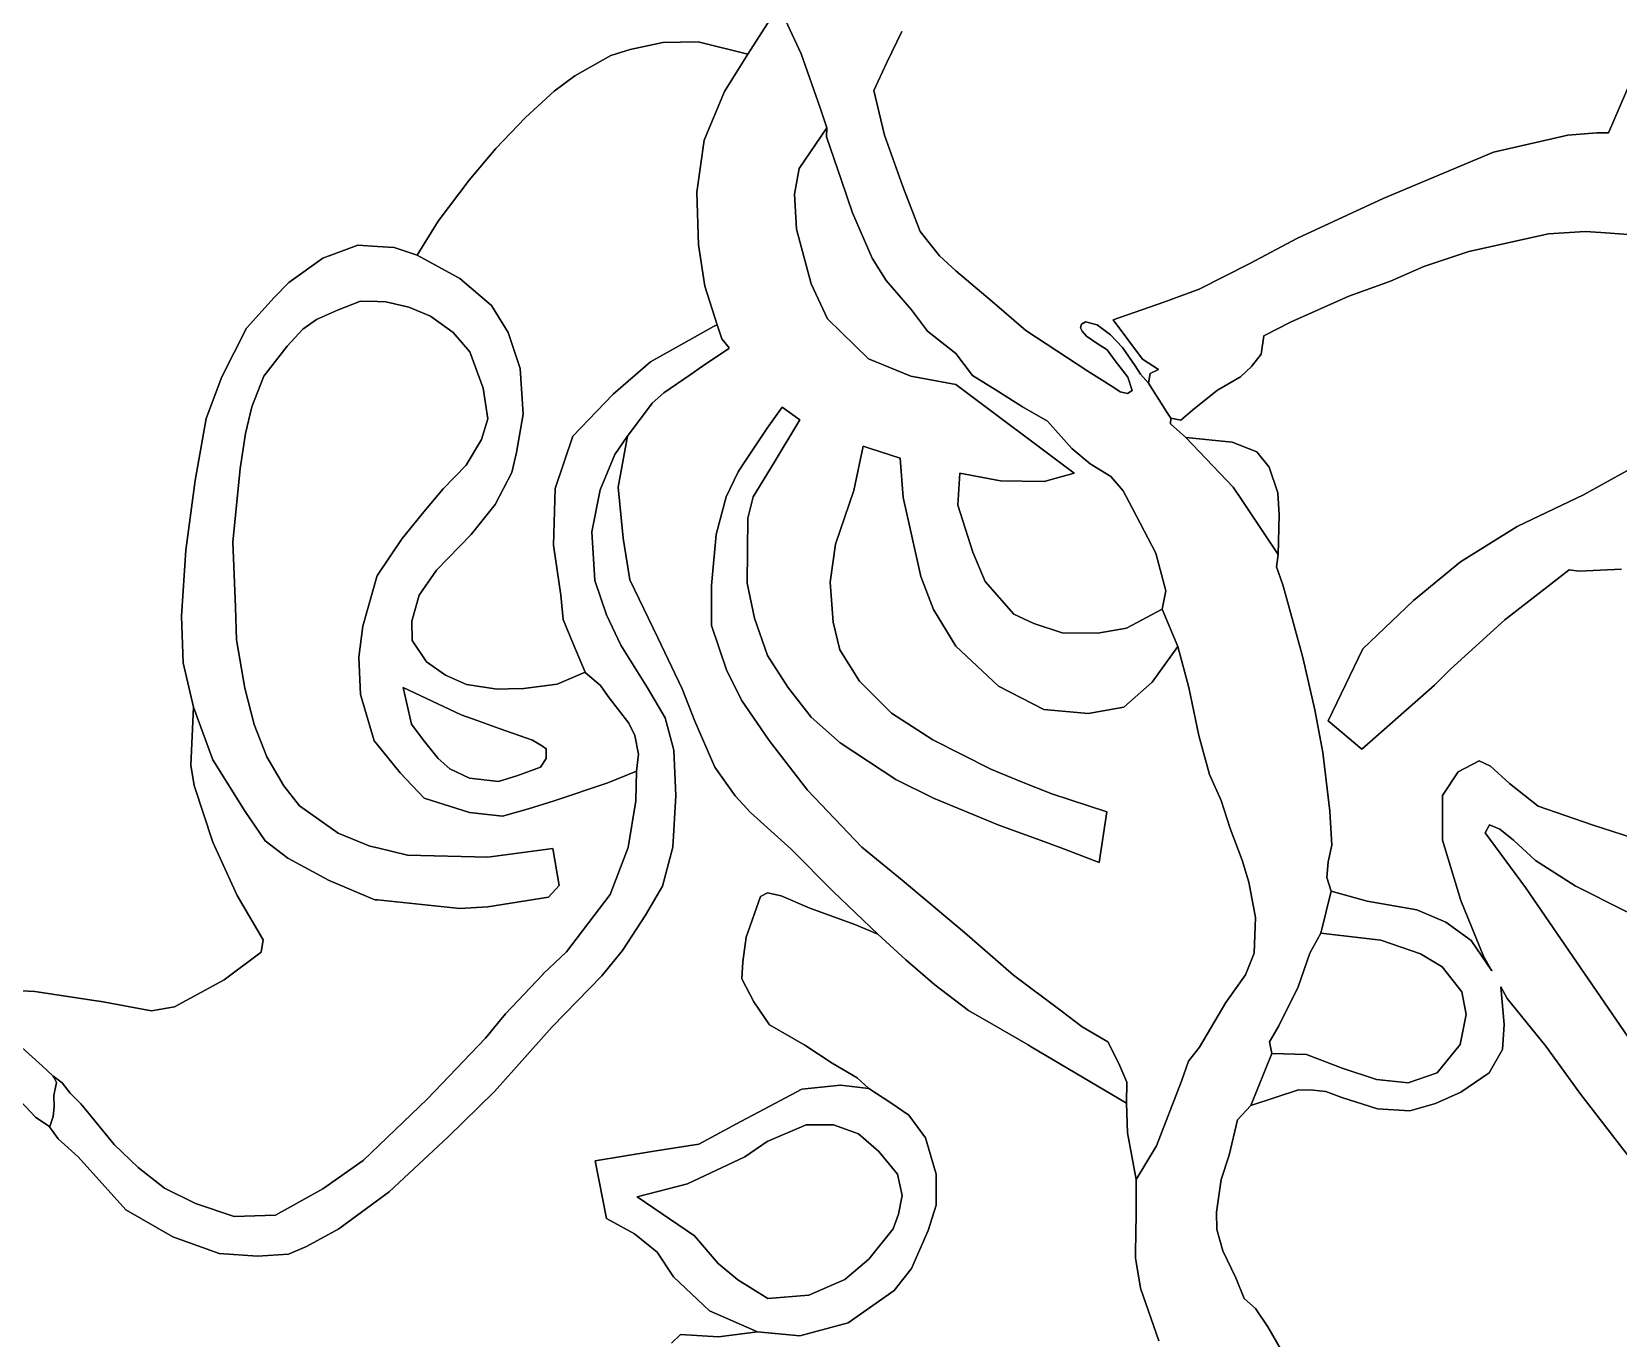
# Model space of a CAD drawing. Header units: inches. Extents: x 288635 to 1232953, y 676945 to 1655780.
# Drawn here: x 442106 to 461510, y 1057402 to 1073372 of the extents above; entities that cross this region are included whole.
import ezdxf

# ---------------------------------------------------------------- set-up
doc = ezdxf.new("R2010")
doc.units = ezdxf.units.IN
doc.header["$MEASUREMENT"] = 0
doc.layers.add('Images', color=7, linetype='Continuous')
picture_1 = doc.add_image_def('image10.jpg', size_in_pixel=(2573, 3746))

msp = doc.modelspace()

# ---------------------------------------------------------------- linework, layer by layer
at = {"color": 1}
for points in [[(451242.6892, 1073687.1085), (450865.8774, 1073097.382), (450256.7422, 1073250.1143), (449822.8247, 1073239.5309), (449425.9489, 1073154.8641), (449187.8234, 1073080.7806), (448748.6142, 1072832.0718), (448494.6137, 1072646.8631), (448145.363, 1072324.0708), (447780.2372, 1071943.07), (447457.4449, 1071556.7776), (447075.9954, 1071055.5922), (446818.9548, 1070641.2749), (446539.5542, 1070732.7151), (446334.9275, 1070746.6669), (446092.5133, 1070763.1952), (445665.7925, 1070605.7149), (445249.2316, 1070305.9943), (445070.6658, 1070122.0173), (444731.0706, 1069747.1932), (444431.35, 1069152.832), (444238.3096, 1068644.8309), (444106.2293, 1067887.9094), (443989.3891, 1067034.4677), (443938.589, 1066226.7461), (443958.9091, 1065657.785), (444085.9093, 1065114.2239), (444053.3894, 1064407.1289), (444091.4895, 1064159.4784), (444320.0899, 1063467.327), (444618.5405, 1062813.2757), (444936.0412, 1062273.5247), (444910.6411, 1062121.1243), (444459.7902, 1061784.5737), (443850.189, 1061454.373), (443570.7884, 1061403.5729), (442954.8372, 1061517.8731), (442869.7701, 1061530.5003), (442142.0356, 1061638.5234), (441456.2342, 1061676.6235)], [(461663.6253, 1072767.2976), (461389.3048, 1072137.3763), (461248.1965, 1072136.2235), (460893.6542, 1072109.7651), (459983.4857, 1071898.098), (458634.108, 1071331.8885), (457586.3559, 1070850.3459), (457004.2714, 1070538.1369), (456385.1452, 1070225.928), (455951.2276, 1070067.1777), (455332.1014, 1069850.2189), (455691.9354, 1069368.6763), (455887.7275, 1069241.676), (455785.1033, 1069193.2577), (455764.7833, 1069076.4175), (455667.621, 1069186.8637), (455601.5809, 1069286.7706), (455447.4872, 1069511.9844), (455298.4736, 1069666.078), (455135.9133, 1069787.9983), (454995.3663, 1069826.945), (454946.2596, 1069798.1583), (454931.0195, 1069754.1315), (454951.3396, 1069711.7981), (455007.2197, 1069649.1447), (455137.6066, 1069562.7845), (455257.8335, 1069483.1977), (455357.7404, 1069351.1174), (455510.1407, 1069151.3037), (455564.3275, 1068987.05), (455508.4473, 1068949.7966), (455417.0072, 1068971.81), (455340.8972, 1069024.7582), (455024.153, 1069222.0287), (454262.1515, 1069721.563), (453851.5174, 1070072.9304), (453407.0165, 1070449.6978), (453208.0494, 1070631.7315), (452970.9823, 1070932.2988), (452759.3152, 1071478.3999), (452534.9481, 1072109.1678), (452406.0428, 1072654.3164), (452563.5231, 1072994.6771), (452746.4035, 1073375.6778)], [(461634.489, 1070892.6793), (461296.9921, 1070916.3041), (461105.3213, 1070929.721), (460655.5287, 1070903.2627), (459681.8601, 1070686.3039), (459131.5256, 1070501.0952), (458724.0665, 1070321.1782), (458216.0655, 1070141.2611), (457501.6891, 1069823.7605), (457173.564, 1069656.715), (457141.466, 1069432.0182), (457024.6258, 1069279.6179), (456887.4655, 1069152.6176), (456608.065, 1068990.0573), (456469.836, 1068879.4741), (456303.2644, 1068746.2168), (456161.0241, 1068624.2966), (456039.1038, 1068649.6966), (455988.3037, 1068720.8167), (455764.7833, 1069076.4175), (455785.1033, 1069193.2577), (455887.7275, 1069241.676), (455691.9354, 1069368.6763), (455332.1014, 1069850.2189), (455951.2276, 1070067.1777), (456385.1452, 1070225.928), (457004.2714, 1070538.1369), (457586.3559, 1070850.3459), (458634.108, 1071331.8885), (459983.4857, 1071898.098), (460893.6542, 1072109.7651), (461248.1965, 1072136.2235), (461389.3048, 1072137.3763), (461663.6253, 1072767.2976)], [(461694.673, 1063516.0492), (461188.3653, 1063678.8212), (460527.964, 1063907.4217), (460177.4433, 1064181.7422), (459948.8429, 1064395.1026), (459806.6026, 1064461.1428), (459552.6021, 1064323.9825), (459359.5617, 1064034.4219), (459359.5617, 1063707.2348), (459359.5617, 1063490.8608), (459583.0821, 1062754.2593), (459862.4827, 1062073.538), (459964.0028, 1061891.8705), (459711.7663, 1062263.0993), (459401.8857, 1062486.6198), (459046.285, 1062639.0201), (458436.6838, 1062745.7003), (457999.8029, 1062867.6205), (457946.2878, 1063033.4898), (457961.5278, 1063226.5302), (458007.2479, 1063429.7306), (457981.8478, 1063846.2914), (457894.3588, 1064561.1194), (457796.9919, 1065081.8204), (457653.0583, 1065721.055), (457475.2579, 1066364.523), (457407.5245, 1066610.0568), (457331.3243, 1066830.1906), (457351.6515, 1066983.4533), (457361.8115, 1067466.0542), (457346.5715, 1067735.2948), (457239.8912, 1068050.2554), (457087.4909, 1068238.2158), (456787.7703, 1068355.056), (456218.8092, 1068410.9361), (456031.6884, 1068578.5608), (456039.1038, 1068649.6966), (456161.0241, 1068624.2966), (456303.2644, 1068746.2168), (456469.836, 1068879.4741), (456608.065, 1068990.0573), (456887.4655, 1069152.6176), (457024.6258, 1069279.6179), (457141.466, 1069432.0182), (457173.564, 1069656.715), (457501.6891, 1069823.7605), (458216.0655, 1070141.2611), (458724.0665, 1070321.1782), (459131.5256, 1070501.0952), (459681.8601, 1070686.3039), (460655.5287, 1070903.2627), (461105.3213, 1070929.721), (461296.9921, 1070916.3041), (461634.489, 1070892.6793)], [(441456.2342, 1061676.6235), (442142.0356, 1061638.5234), (442869.7701, 1061530.5003), (442954.8372, 1061517.8731), (443570.7884, 1061403.5729), (443850.189, 1061454.373), (444459.7902, 1061784.5737), (444910.6411, 1062121.1243), (444936.0412, 1062273.5247), (444618.5405, 1062813.2757), (444320.0899, 1063467.327), (444091.4895, 1064159.4784), (444053.3894, 1064407.1289), (444085.9093, 1065114.2239), (444319.5898, 1064474.1426), (444715.8306, 1063839.1413), (444959.6711, 1063483.5406), (445239.0716, 1063270.1802), (445741.9926, 1062995.8596), (446300.7937, 1062762.1792), (446333.4642, 1062758.8325), (447342.1958, 1062655.499), (447682.5565, 1062675.819), (448424.238, 1062792.6592), (448556.3182, 1062934.8995), (448480.1181, 1063387.0204), (447682.5565, 1063280.3402), (446702.1145, 1063305.7403), (446333.4642, 1063394.8645), (446239.8336, 1063417.5005), (445853.7528, 1063574.9808), (445381.3119, 1063910.2615), (445188.2715, 1064154.102), (444979.9911, 1064509.7027), (444827.5908, 1064905.9435), (444710.7506, 1065347.9044), (444609.1504, 1065937.1855), (444598.9903, 1066338.5063), (444563.4303, 1067130.9879), (444654.8704, 1068035.2297), (444720.9106, 1068461.9506), (444797.1107, 1068787.0712), (444944.431, 1069162.992), (445228.9116, 1069528.7527), (445421.952, 1069737.0331), (445589.5923, 1069853.8734), (445843.5928, 1069970.7136), (446128.0734, 1070077.3938), (446333.4642, 1070074.0267), (446437.954, 1070072.3138), (446717.3546, 1070006.2737), (446981.5151, 1069894.5134), (447260.9157, 1069696.393), (447464.1161, 1069457.6326), (447626.6764, 1069015.6717), (447682.5565, 1068639.7509), (447606.3563, 1068385.7504), (447418.396, 1068075.8698), (447138.9954, 1067786.3092), (446920.555, 1067527.2287), (446636.0744, 1067176.708), (446333.4642, 1066727.8362), (446331.2738, 1066724.5871), (446153.4734, 1066104.8259), (446107.7533, 1065728.9051), (446128.0734, 1065271.7042), (446295.7137, 1064702.7431), (446333.4642, 1064655.8594), (446610.6744, 1064311.5823), (446905.3149, 1064001.7017), (447459.0361, 1063828.9813), (447459.0361, 1063828.9813), (447865.4369, 1063783.2612), (448180.3975, 1063874.7014), (448495.3581, 1063971.2216), (449150.6794, 1064189.662), (449501.3865, 1064334.9549), (449500.9884, 1064331.6906), (449494.6927, 1063969.5154), (449401.9591, 1063399.4592), (449179.7086, 1062827.9581), (448647.1604, 1062124.2338), (448360.2924, 1061855.0833), (448357.5628, 1061852.1954), (448355.0007, 1061849.7916), (447898.5936, 1061366.926), (447653.8535, 1061069.2692), (446941.9947, 1060324.454), (446157.6318, 1059573.0474), (445668.1516, 1059229.0884), (445086.0671, 1058904.9732), (444583.3578, 1058891.744), (444107.1068, 1059050.4943), (443730.0748, 1059235.703), (443405.9596, 1059487.0577), (443114.9173, 1059771.4853), (442766.0917, 1060193.4519), (442704.8124, 1060267.5801), (442574.4422, 1060397.9502), (442476.6041, 1060522.3625), (442365.4789, 1060609.6752), (442233.187, 1060731.3838), (441902.4571, 1061030.3635)], [(441838.0099, 1060436.4844), (442156.4576, 1060101.6742), (442324.8599, 1059991.6746), (442322.4887, 1059984.4753), (442428.3222, 1059838.9542), (442673.0623, 1059620.6725), (443255.1468, 1058972.4421), (443830.6167, 1058641.7122), (444399.472, 1058436.6597), (444869.1083, 1058403.5868), (445246.1403, 1058430.0451), (445464.422, 1058522.6495), (445861.2978, 1058740.9312), (446476.4553, 1059190.7237), (447197.4463, 1059865.4126), (447759.687, 1060414.4241), (447760.6047, 1060415.4447), (447764.9787, 1060419.7158), (448472.7406, 1061206.8528), (449077.0501, 1061829.9478), (449331.0506, 1062141.0984), (449610.4512, 1062572.8993), (449820.0016, 1062928.5), (449947.0018, 1063404.7509), (449985.1019, 1064033.4022), (449959.7019, 1064592.2033), (449851.7516, 1064985.9041), (449635.8512, 1065354.2048), (449312.0006, 1065874.9059), (449134.2002, 1066243.2066), (448994.4999, 1066662.3075), (448956.3999, 1067259.2087), (449058.0001, 1067773.5597), (449235.8004, 1068205.3605), (449387.4143, 1068425.4452), (449388.1192, 1068425.1327), (449392.4063, 1068430.8698), (449393.4109, 1068430.4244), (449393.4109, 1068430.4244), (449276.5707, 1067805.5831), (449337.5308, 1067180.7419), (449418.8109, 1066672.7409), (449591.5313, 1066317.1401), (449764.2516, 1065961.5394), (450058.8922, 1065341.7782), (450216.3725, 1064945.5374), (450460.213, 1064381.6563), (450709.1335, 1064031.1356), (450897.0939, 1063827.9352), (451394.9349, 1063380.8943), (451908.0159, 1062862.7332), (452453.4245, 1062341.2461), (452171.9267, 1062457.7804), (451621.5922, 1062660.9808), (451270.2249, 1062809.1478), (451105.1245, 1062847.2479), (451020.4577, 1062800.6811), (450842.6574, 1062305.3801), (450804.5573, 1062004.8129), (450791.8573, 1061793.1458), (450935.7909, 1061513.7452), (451130.5246, 1061234.3447), (451562.3255, 1060984.5775), (451896.7595, 1060764.4437), (452201.5601, 1060586.6434), (452344.0066, 1060455.732), (451998.5659, 1060496.372), (451526.125, 1060445.5719), (450995.787, 1060164.168), (450779.3635, 1060049.3311), (450266.2825, 1059775.0106), (449689.1347, 1059682.6669), (448996.2799, 1059571.8102), (449133.4402, 1058865.6888), (449478.8809, 1058677.7284), (449753.2014, 1058454.2079), (449956.4018, 1058154.4873), (450393.2827, 1057737.9265), (450982.5639, 1057478.846), (450506.4418, 1057421.0562), (450039.0809, 1057446.4562), (449932.4007, 1057339.776)], [(461547.6317, 1066804.6357), (461029.0474, 1066778.1773), (460907.3388, 1066794.0523), (460121.0693, 1066183.0866), (459459.6096, 1065579.8353), (459263.8176, 1065384.0433), (458374.8158, 1064600.8751), (457962.065, 1064950.1258), (458385.3992, 1065828.5442), (459004.5254, 1066421.212), (459581.3182, 1066892.1713), (460274.5279, 1067326.0888), (461084.1545, 1067712.3813), (461613.3223, 1068003.4235)], [(461613.3223, 1068003.4235), (461084.1545, 1067712.3813), (460274.5279, 1067326.0888), (459581.3182, 1066892.1713), (459004.5254, 1066421.212), (458385.3992, 1065828.5442), (457962.065, 1064950.1258), (458374.8158, 1064600.8751), (459263.8176, 1065384.0433), (459459.6096, 1065579.8353), (460121.0693, 1066183.0866), (460907.3388, 1066794.0523), (461029.0474, 1066778.1773), (461547.6317, 1066804.6357)], [(461813.2066, 1059396.3726), (461041.045, 1060397.1346), (460624.4842, 1060971.1758), (460152.0433, 1061555.3769), (460072.0392, 1061698.5421), (460113.0871, 1061236.9373), (460092.7671, 1060932.1367), (459930.2067, 1060647.6561), (459584.7661, 1060408.8956), (459274.8854, 1060271.7354), (458959.9248, 1060180.2952), (458563.684, 1060205.6952), (458126.8031, 1060342.8555), (457933.7628, 1060419.0556), (457776.2824, 1060434.2957), (457598.4821, 1060439.3757), (457014.2809, 1060246.3353), (457273.2065, 1060882.1586), (457695.0023, 1060871.1765), (458131.8831, 1060703.5362), (458553.524, 1060566.3759), (458939.6048, 1060525.7359), (459295.2055, 1060647.6561), (459574.606, 1060993.0968), (459650.8062, 1061358.8575), (459594.9261, 1061638.2581), (459356.1656, 1061943.0587), (459092.0051, 1062100.539), (458604.3241, 1062268.1793), (457872.8026, 1062354.5395), (457999.8029, 1062867.6205), (458436.6838, 1062745.7003), (459046.285, 1062639.0201), (459401.8857, 1062486.6198), (459711.7663, 1062263.0993), (459964.0028, 1061891.8705), (459862.4827, 1062073.538), (459583.0821, 1062754.2593), (459359.5617, 1063490.8608), (459359.5617, 1063707.2348), (459359.5617, 1064034.4219), (459552.6021, 1064323.9825), (459806.6026, 1064461.1428), (459948.8429, 1064395.1026), (460177.4433, 1064181.7422), (460527.964, 1063907.4217), (461188.3653, 1063678.8212), (461188.3653, 1063678.8212), (461694.673, 1063516.0492)], [(449932.4007, 1057339.776), (450039.0809, 1057446.4562), (450506.4418, 1057421.0562), (450982.5639, 1057478.846), (451500.7249, 1057433.1259), (452090.0061, 1057590.6062), (452653.8872, 1057986.847), (452867.2477, 1058256.0876), (453070.4481, 1058718.3685), (453166.9683, 1059028.2491), (453166.9683, 1059409.2499), (453034.888, 1059851.2107), (452831.6876, 1060130.6113), (452613.2472, 1060277.9316), (452344.0066, 1060455.732), (452201.5601, 1060586.6434), (451896.7595, 1060764.4437), (451562.3255, 1060984.5775), (451130.5246, 1061234.3447), (450935.7909, 1061513.7452), (450791.8573, 1061793.1458), (450804.5573, 1062004.8129), (450842.6574, 1062305.3801), (451020.4577, 1062800.6811), (451105.1245, 1062847.2479), (451270.2249, 1062809.1478), (451621.5922, 1062660.9808), (452171.9267, 1062457.7804), (452453.4245, 1062341.2461), (452795.0864, 1062025.4549), (453152.766, 1061721.1295), (453564.0992, 1061409.8503), (453869.0244, 1061232.8658), (453869.0376, 1061232.8581), (454290.5407, 1060988.2095), (454329.5313, 1060964.6338), (455494.5031, 1060277.0081), (455508.9465, 1059913.8066), (455614.7801, 1059342.3055), (455614.7801, 1058987.7631), (455608.304, 1058618.6251), (455606.5309, 1058517.5618), (455604.1967, 1058384.5119), (455667.6969, 1058014.0945), (455667.6969, 1058014.0945), (455891.0517, 1057370.3071)], [(457392.228, 1057253.9622), (457222.8943, 1057541.8295), (457074.7274, 1057766.1966), (456935.0271, 1057888.9635), (456833.4269, 1058138.7307), (456673.1876, 1058468.4123), (456600.0851, 1058730.7212), (456595.0051, 1058944.0816), (456650.8852, 1059340.3224), (456752.4854, 1059640.043), (456854.0856, 1060071.8439), (457014.2809, 1060246.3353), (457598.4821, 1060439.3757), (457776.2824, 1060434.2957), (457933.7628, 1060419.0556), (458126.8031, 1060342.8555), (458563.684, 1060205.6952), (458959.9248, 1060180.2952), (459274.8854, 1060271.7354), (459584.7661, 1060408.8956), (459930.2067, 1060647.6561), (460092.7671, 1060932.1367), (460113.0871, 1061236.9373), (460072.0392, 1061698.5421), (460152.0433, 1061555.3769), (460624.4842, 1060971.1758), (461041.045, 1060397.1346), (461041.045, 1060397.1346), (461813.2066, 1059396.3726)], [(441902.4571, 1061030.3635), (442233.187, 1060731.3838), (442365.4789, 1060609.6752), (442374.4619, 1060593.1676), (442410.0951, 1060527.6867), (442376.0622, 1060368.9039), (442381.3539, 1060228.6744), (442368.1247, 1060112.2575), (442327.7804, 1059989.767), (442324.8599, 1059991.6746), (442156.4576, 1060101.6742), (441838.0099, 1060436.4844)]]:
    msp.add_lwpolyline(points, dxfattribs=at)
for points in [[(453406.7735, 1069059.2193), (454854.5764, 1067977.1771), (454488.8157, 1067875.5769), (453955.4146, 1067880.6569), (453454.9764, 1067977.9644), (453432.4423, 1067585.5772), (453615.3227, 1067011.5361), (453767.723, 1066650.8554), (454118.2437, 1066254.6146), (454362.0842, 1066137.7743), (454707.5249, 1066026.0141), (455144.4057, 1066020.9341), (455494.9264, 1066081.8942), (455931.8073, 1066315.5747), (456124.8477, 1065858.3738), (455809.8871, 1065421.4929), (455464.4464, 1065116.6923), (455027.5655, 1065040.4921), (454484.0044, 1065086.2122), (453930.2833, 1065370.6928), (453407.0423, 1065863.4538), (453132.7217, 1066310.4947), (452980.3214, 1066711.8155), (452844.0335, 1067317.9806), (452844.0316, 1067317.9888), (452761.881, 1067677.0174), (452728.8814, 1068158.6189), (452360.2914, 1068276.8977), (452275.945, 1068307.1461), (452160.1114, 1067763.4614), (451936.591, 1067108.1401), (451870.5508, 1066645.8591), (451906.1109, 1066153.0981), (451987.3911, 1065817.8175), (452231.2316, 1065431.7367), (452622.3924, 1065040.5759), (453125.3134, 1064715.4553), (453836.5148, 1064359.8546), (454210.1279, 1064203.4584), (454581.9134, 1064056.1087), (455253.8376, 1063836.6135), (455162.3974, 1063216.8523), (454735.6766, 1063379.4126), (454449.8517, 1063484.3357), (453933.035, 1063674.0532), (453135.4734, 1064004.2538), (452673.1925, 1064232.8543), (451992.4711, 1064679.8952), (451636.8704, 1064994.8558), (451352.3898, 1065360.6166), (451103.4693, 1065746.6973), (450945.989, 1066203.8982), (450854.5488, 1066630.6191), (450864.7088, 1067428.1807), (450930.749, 1067687.2612), (451185.4179, 1068107.2544), (451501.4825, 1068628.4998), (451284.953, 1068783.4304), (451100.2943, 1068526.9446), (450846.5944, 1068146.3948), (450744.6936, 1067993.5435), (450597.3733, 1067688.7429), (450475.4531, 1067226.462), (450419.5729, 1066601.6207), (450419.5729, 1066113.9397), (450602.4533, 1065570.3786), (450785.3337, 1065199.5379), (451125.6944, 1064706.7769), (451593.0553, 1064102.2557), (452258.5366, 1063406.2943), (452751.2976, 1062999.8935), (453513.2991, 1062359.8122), (454112.7403, 1061841.6512), (454696.9415, 1061404.7703), (454950.942, 1061206.6499), (455265.9026, 1061023.7696), (455403.0629, 1060759.609), (455499.5831, 1060531.0086), (455494.5031, 1060277.0081), (454329.5313, 1060964.6338), (454290.5407, 1060988.2095), (453869.0376, 1061232.8581), (453869.0244, 1061232.8658), (453564.0992, 1061409.8503), (453152.766, 1061721.1295), (452795.0864, 1062025.4549), (452453.4245, 1062341.2461), (451908.0159, 1062862.7332), (451394.9349, 1063380.8943), (450897.0939, 1063827.9352), (450709.1335, 1064031.1356), (450460.213, 1064381.6563), (450216.3725, 1064945.5374), (450058.8922, 1065341.7782), (449764.2516, 1065961.5394), (449591.5313, 1066317.1401), (449418.8109, 1066672.7409), (449337.5308, 1067180.7419), (449276.5707, 1067805.5831), (449393.4109, 1068430.4244), (449694.4739, 1068833.3175), (449835.7456, 1068957.4654), (450156.7216, 1069177.5053), (450310.0069, 1069282.5876), (450630.0363, 1069501.9785), (450629.1766, 1069503.0532), (450635.328, 1069507.2702), (450546.7278, 1069618.0204), (450490.7962, 1069791.2721), (450338.4474, 1070263.1817), (450262.2472, 1070766.1027), (450241.9272, 1071411.264), (450328.2874, 1072046.2652), (450577.2079, 1072640.6264), (450865.8774, 1073097.382), (451242.6892, 1073687.1085), (451517.0097, 1073102.9073), (451747.2258, 1072441.9645), (451831.9704, 1072198.6655), (451491.6097, 1071700.8245), (451435.7296, 1071385.8639), (451461.1296, 1070959.1431), (451638.93, 1070288.5817), (451837.0504, 1069861.8609), (452339.9714, 1069374.1799), (452858.1324, 1069160.8195), (453406.7735, 1069059.2193)], [(447935.6131, 1065339.8727), (447799.3967, 1065337.7443), (447423.476, 1065393.6244), (447164.3955, 1065505.3847), (446935.6088, 1065669.6138), (446757.9946, 1065932.1055), (446752.9146, 1066165.786), (446844.3548, 1066485.8266), (447057.7152, 1066790.6272), (447479.3561, 1067227.5081), (447773.9967, 1067593.2688), (447977.1971, 1067984.4296), (448033.0772, 1068228.2701), (448116.9113, 1068697.1956), (448078.7973, 1069254.4322), (447931.477, 1069696.393), (447728.2766, 1070026.5937), (447342.1958, 1070356.7944), (446818.9548, 1070641.2749), (447075.9954, 1071055.5922), (447457.4449, 1071556.7776), (447780.2372, 1071943.07), (448145.363, 1072324.0708), (448494.6137, 1072646.8631), (448748.6142, 1072832.0718), (449187.8234, 1073080.7806), (449425.9489, 1073154.8641), (449822.8247, 1073239.5309), (450256.7422, 1073250.1143), (450865.8774, 1073097.382), (450577.2079, 1072640.6264), (450328.2874, 1072046.2652), (450241.9272, 1071411.264), (450262.2472, 1070766.1027), (450338.4474, 1070263.1817), (450490.7962, 1069791.2721), (450442.3028, 1069767.4637), (450246.9146, 1069657.6587), (449673.9513, 1069335.6628), (449216.7504, 1068941.962), (449212.6179, 1068937.6685), (449211.4587, 1068936.6703), (448919.2202, 1068633.0459), (448722.5077, 1068428.6693), (448506.6073, 1067787.318), (448487.5572, 1067095.1666), (448576.4574, 1066485.5654), (448607.4532, 1066186.4415), (448721.2242, 1065908.6285), (448875.0496, 1065543.3394), (448530.9182, 1065398.7045), (448124.5174, 1065342.8243), (447935.6131, 1065339.8727)], [(455303.5536, 1067935.0928), (455455.9539, 1067761.5258), (455570.2541, 1067545.6254), (455853.888, 1066999.5243), (455976.6549, 1066538.09), (455931.8073, 1066315.5747), (455494.9264, 1066081.8942), (455144.4057, 1066020.9341), (454707.5249, 1066026.0141), (454362.0842, 1066137.7743), (454118.2437, 1066254.6146), (453767.723, 1066650.8554), (453615.3227, 1067011.5361), (453432.4423, 1067585.5772), (453454.9764, 1067977.9644), (453955.4146, 1067880.6569), (454488.8157, 1067875.5769), (454854.5764, 1067977.1771), (453406.7735, 1069059.2193), (452858.1324, 1069160.8195), (452339.9714, 1069374.1799), (451837.0504, 1069861.8609), (451638.93, 1070288.5817), (451461.1296, 1070959.1431), (451435.7296, 1071385.8639), (451491.6097, 1071700.8245), (451831.9704, 1072198.6655), (451825.8633, 1072086.4136), (452011.072, 1071554.6), (452146.0098, 1071157.7242), (452382.5478, 1070606.3315), (452556.1148, 1070331.1643), (452865.1487, 1069971.3302), (453059.8824, 1069713.0964), (453407.0165, 1069437.9291), (453610.2169, 1069171.2286), (453889.6174, 1068997.6616), (454224.0514, 1068785.9945), (454528.8521, 1068612.4275), (454825.186, 1068277.9935), (455049.5531, 1068091.7264), (455303.5536, 1067935.0928)], [(447342.1958, 1070356.7944), (447728.2766, 1070026.5937), (447931.477, 1069696.393), (448078.7973, 1069254.4322), (448116.9113, 1068697.1956), (448033.0772, 1068228.2701), (447977.1971, 1067984.4296), (447773.9967, 1067593.2688), (447479.3561, 1067227.5081), (447057.7152, 1066790.6272), (446844.3548, 1066485.8266), (446752.9146, 1066165.786), (446757.9946, 1065932.1055), (446935.6088, 1065669.6138), (447164.3955, 1065505.3847), (447423.476, 1065393.6244), (447799.3967, 1065337.7443), (447935.6131, 1065339.8727), (448124.5174, 1065342.8243), (448530.9182, 1065398.7045), (448875.0496, 1065543.3394), (448876.1472, 1065540.733), (449061.7282, 1065379.5706), (449154.3086, 1065247.3129), (449409.5858, 1064919.0994), (449480.6684, 1064768.5715), (449526.3885, 1064539.971), (449501.3865, 1064334.9549), (449150.6794, 1064189.662), (448495.3581, 1063971.2216), (448180.3975, 1063874.7014), (447865.4369, 1063783.2612), (447459.0361, 1063828.9813), (446905.3149, 1064001.7017), (446610.6744, 1064311.5823), (446333.4642, 1064655.8594), (446295.7137, 1064702.7431), (446128.0734, 1065271.7042), (446107.7533, 1065728.9051), (446153.4734, 1066104.8259), (446331.2738, 1066724.5871), (446333.4642, 1066727.8362), (446636.0744, 1067176.708), (446920.555, 1067527.2287), (447138.9954, 1067786.3092), (447418.396, 1068075.8698), (447606.3563, 1068385.7504), (447682.5565, 1068639.7509), (447626.6764, 1069015.6717), (447464.1161, 1069457.6326), (447260.9157, 1069696.393), (446981.5151, 1069894.5134), (446717.3546, 1070006.2737), (446437.954, 1070072.3138), (446333.4642, 1070074.0267), (446128.0734, 1070077.3938), (445843.5928, 1069970.7136), (445589.5923, 1069853.8734), (445421.952, 1069737.0331), (445228.9116, 1069528.7527), (444944.431, 1069162.992), (444797.1107, 1068787.0712), (444720.9106, 1068461.9506), (444654.8704, 1068035.2297), (444563.4303, 1067130.9879), (444598.9903, 1066338.5063), (444609.1504, 1065937.1855), (444710.7506, 1065347.9044), (444827.5908, 1064905.9435), (444979.9911, 1064509.7027), (445188.2715, 1064154.102), (445381.3119, 1063910.2615), (445853.7528, 1063574.9808), (446239.8336, 1063417.5005), (446333.4642, 1063394.8645), (446702.1145, 1063305.7403), (447682.5565, 1063280.3402), (448480.1181, 1063387.0204), (448556.3182, 1062934.8995), (448424.238, 1062792.6592), (447682.5565, 1062675.819), (447342.1958, 1062655.499), (446333.4642, 1062758.8325), (446300.7937, 1062762.1792), (445741.9926, 1062995.8596), (445239.0716, 1063270.1802), (444959.6711, 1063483.5406), (444715.8306, 1063839.1413), (444319.5898, 1064474.1426), (444085.9093, 1065114.2239), (443958.9091, 1065657.785), (443938.589, 1066226.7461), (443989.3891, 1067034.4677), (444106.2293, 1067887.9094), (444238.3096, 1068644.8309), (444431.35, 1069152.832), (444731.0706, 1069747.1932), (445070.6658, 1070122.0173), (445249.2316, 1070305.9943), (445665.7925, 1070605.7149), (446092.5133, 1070763.1952), (446334.9275, 1070746.6669), (446539.5542, 1070732.7151), (446818.9548, 1070641.2749), (447342.1958, 1070356.7944)], [(449694.4739, 1068833.3175), (449393.4109, 1068430.4244), (449392.4063, 1068430.8698), (449388.1192, 1068425.1327), (449387.4143, 1068425.4452), (449235.8004, 1068205.3605), (449058.0001, 1067773.5597), (448956.3999, 1067259.2087), (448994.4999, 1066662.3075), (449134.2002, 1066243.2066), (449312.0006, 1065874.9059), (449635.8512, 1065354.2048), (449851.7516, 1064985.9041), (449959.7019, 1064592.2033), (449985.1019, 1064033.4022), (449947.0018, 1063404.7509), (449820.0016, 1062928.5), (449610.4512, 1062572.8993), (449331.0506, 1062141.0984), (449077.0501, 1061829.9478), (448472.7406, 1061206.8528), (447764.9787, 1060419.7158), (447760.6047, 1060415.4447), (447759.687, 1060414.4241), (447197.4463, 1059865.4126), (446476.4553, 1059190.7237), (445861.2978, 1058740.9312), (445464.422, 1058522.6495), (445246.1403, 1058430.0451), (444869.1083, 1058403.5868), (444399.472, 1058436.6597), (443830.6167, 1058641.7122), (443255.1468, 1058972.4421), (442673.0623, 1059620.6725), (442428.3222, 1059838.9542), (442322.4887, 1059984.4753), (442324.8599, 1059991.6746), (442327.7804, 1059989.767), (442368.1247, 1060112.2575), (442381.3539, 1060228.6744), (442376.0622, 1060368.9039), (442410.0951, 1060527.6867), (442374.4619, 1060593.1676), (442365.4789, 1060609.6752), (442476.6041, 1060522.3625), (442574.4422, 1060397.9502), (442704.8124, 1060267.5801), (442766.0917, 1060193.4519), (443114.9173, 1059771.4853), (443405.9596, 1059487.0577), (443730.0748, 1059235.703), (444107.1068, 1059050.4943), (444583.3578, 1058891.744), (445086.0671, 1058904.9732), (445668.1516, 1059229.0884), (446157.6318, 1059573.0474), (446941.9947, 1060324.454), (447653.8535, 1061069.2692), (447898.5936, 1061366.926), (448355.0007, 1061849.7916), (448357.5628, 1061852.1954), (448360.2924, 1061855.0833), (448647.1604, 1062124.2338), (449179.7086, 1062827.9581), (449401.9591, 1063399.4592), (449494.6927, 1063969.5154), (449500.9884, 1064331.6906), (449501.3865, 1064334.9549), (449526.3885, 1064539.971), (449480.6684, 1064768.5715), (449409.5858, 1064919.0994), (449154.3086, 1065247.3129), (449061.7282, 1065379.5706), (448876.1472, 1065540.733), (448875.0496, 1065543.3394), (448721.2242, 1065908.6285), (448607.4532, 1066186.4415), (448576.4574, 1066485.5654), (448487.5572, 1067095.1666), (448506.6073, 1067787.318), (448722.5077, 1068428.6693), (448919.2202, 1068633.0459), (449211.4587, 1068936.6703), (449212.6179, 1068937.6685), (449216.7504, 1068941.962), (449673.9513, 1069335.6628), (450246.9146, 1069657.6587), (450442.3028, 1069767.4637), (450490.7962, 1069791.2721), (450546.7278, 1069618.0204), (450635.328, 1069507.2702), (450629.1766, 1069503.0532), (450630.0363, 1069501.9785), (450310.0069, 1069282.5876), (450156.7216, 1069177.5053), (449835.7456, 1068957.4654), (449694.4739, 1068833.3175)], [(454735.6766, 1063379.4126), (455162.3974, 1063216.8523), (455253.8376, 1063836.6135), (454581.9134, 1064056.1087), (454210.1279, 1064203.4584), (453836.5148, 1064359.8546), (453125.3134, 1064715.4553), (452622.3924, 1065040.5759), (452231.2316, 1065431.7367), (451987.3911, 1065817.8175), (451906.1109, 1066153.0981), (451870.5508, 1066645.8591), (451936.591, 1067108.1401), (452160.1114, 1067763.4614), (452275.945, 1068307.1461), (452360.2914, 1068276.8977), (452728.8814, 1068158.6189), (452761.881, 1067677.0174), (452844.0316, 1067317.9888), (452844.0335, 1067317.9806), (452980.3214, 1066711.8155), (453132.7217, 1066310.4947), (453407.0423, 1065863.4538), (453930.2833, 1065370.6928), (454484.0044, 1065086.2122), (455027.5655, 1065040.4921), (455464.4464, 1065116.6923), (455809.8871, 1065421.4929), (456124.8477, 1065858.3738), (456256.0555, 1065356.9876), (456378.8224, 1064768.5531), (456510.056, 1064294.4189), (456650.8852, 1063973.2917), (456762.6454, 1063632.931), (456909.9657, 1063246.8502), (456991.2459, 1062977.6097), (457072.526, 1062545.8088), (457057.286, 1062108.9279), (456950.6058, 1061844.7674), (456711.8453, 1061504.4067), (456386.7247, 1060960.8456), (456254.6444, 1060788.1253), (456168.2842, 1060544.2848), (455863.4836, 1059751.8032), (455614.7801, 1059342.3055), (455508.9465, 1059913.8066), (455494.5031, 1060277.0081), (455499.5831, 1060531.0086), (455403.0629, 1060759.609), (455265.9026, 1061023.7696), (454950.942, 1061206.6499), (454696.9415, 1061404.7703), (454112.7403, 1061841.6512), (453513.2991, 1062359.8122), (452751.2976, 1062999.8935), (452258.5366, 1063406.2943), (451593.0553, 1064102.2557), (451125.6944, 1064706.7769), (450785.3337, 1065199.5379), (450602.4533, 1065570.3786), (450419.5729, 1066113.9397), (450419.5729, 1066601.6207), (450475.4531, 1067226.462), (450597.3733, 1067688.7429), (450744.6936, 1067993.5435), (450846.5944, 1068146.3948), (451100.2943, 1068526.9446), (451284.953, 1068783.4304), (451501.4825, 1068628.4998), (451185.4179, 1068107.2544), (450930.749, 1067687.2612), (450864.7088, 1067428.1807), (450854.5488, 1066630.6191), (450945.989, 1066203.8982), (451103.4693, 1065746.6973), (451352.3898, 1065360.6166), (451636.8704, 1064994.8558), (451992.4711, 1064679.8952), (452673.1925, 1064232.8543), (453135.4734, 1064004.2538), (453933.035, 1063674.0532), (454449.8517, 1063484.3357), (454735.6766, 1063379.4126)], [(457361.8115, 1067466.0542), (457351.6515, 1066983.4533), (456900.9479, 1067653.3063), (456797.9304, 1067806.4149), (456218.8092, 1068410.9361), (456787.7703, 1068355.056), (457087.4909, 1068238.2158), (457239.8912, 1068050.2554), (457346.5715, 1067735.2948), (457361.8115, 1067466.0542)], [(447458.1036, 1064249.3446), (447813.7043, 1064208.7045), (448052.4648, 1064279.8246), (448326.7854, 1064381.4248), (448397.9055, 1064488.105), (448397.9055, 1064604.9453), (448352.1854, 1064640.5053), (448230.2652, 1064711.6255), (447823.9089, 1064855.7402), (447553.1949, 1064951.7492), (447356.5034, 1065021.5061), (446650.382, 1065356.7868), (446751.9822, 1064909.7459), (446894.2225, 1064716.7055), (447077.1029, 1064488.105), (447219.3432, 1064361.1048), (447458.1036, 1064249.3446)], [(448052.4648, 1064279.8246), (447813.7043, 1064208.7045), (447458.1036, 1064249.3446), (447219.3432, 1064361.1048), (447077.1029, 1064488.105), (446894.2225, 1064716.7055), (446751.9822, 1064909.7459), (446650.382, 1065356.7868), (447356.5034, 1065021.5061), (447553.1949, 1064951.7492), (447823.9089, 1064855.7402), (448230.2652, 1064711.6255), (448352.1854, 1064640.5053), (448397.9055, 1064604.9453), (448397.9055, 1064488.105), (448326.7854, 1064381.4248), (448052.4648, 1064279.8246)], [(460376.0495, 1062911.4652), (461771.8045, 1060873.2162), (462157.8853, 1060334.7352), (462457.6059, 1060090.8947), (463087.5271, 1059902.9343), (464022.249, 1059857.2142), (464479.4499, 1059928.3344), (464901.0908, 1060085.8147), (465150.0113, 1060385.5353), (465190.6513, 1060802.0961), (465094.1311, 1061152.6168), (464616.6102, 1061477.7375), (464134.0092, 1061660.6178), (463483.054, 1061884.5132), (462902.8435, 1062084.0761), (462538.886, 1062209.2589), (461599.0842, 1062620.7397), (460984.4029, 1062930.6204), (460496.722, 1063240.501), (460227.4814, 1063489.4215), (460059.8411, 1063626.5818), (459932.8408, 1063677.3819), (459882.0407, 1063580.8617), (460376.0495, 1062911.4652)], [(464479.4499, 1059928.3344), (464022.249, 1059857.2142), (463087.5271, 1059902.9343), (462457.6059, 1060090.8947), (462157.8853, 1060334.7352), (461771.8045, 1060873.2162), (460376.0495, 1062911.4652), (459882.0407, 1063580.8617), (459932.8408, 1063677.3819), (460059.8411, 1063626.5818), (460227.4814, 1063489.4215), (460496.722, 1063240.501), (460984.4029, 1062930.6204), (461599.0842, 1062620.7397), (462538.886, 1062209.2589), (462902.8435, 1062084.0761), (463483.054, 1061884.5132), (464134.0092, 1061660.6178), (464616.6102, 1061477.7375), (465094.1311, 1061152.6168), (465190.6513, 1060802.0961), (465150.0113, 1060385.5353), (464901.0908, 1060085.8147), (464479.4499, 1059928.3344)], [(459295.2055, 1060647.6561), (458939.6048, 1060525.7359), (458553.524, 1060566.3759), (458131.8831, 1060703.5362), (457695.0023, 1060871.1765), (457273.2065, 1060882.1586), (457245.2464, 1061026.8858), (457357.0066, 1061219.9261), (457595.7671, 1061697.4471), (457738.0074, 1062108.9279), (457872.8026, 1062354.5395), (458604.3241, 1062268.1793), (459092.0051, 1062100.539), (459356.1656, 1061943.0587), (459594.9261, 1061638.2581), (459650.8062, 1061358.8575), (459574.606, 1060993.0968), (459295.2055, 1060647.6561)], [(452831.6876, 1060130.6113), (453034.888, 1059851.2107), (453166.9683, 1059409.2499), (453166.9683, 1059028.2491), (453070.4481, 1058718.3685), (452867.2477, 1058256.0876), (452653.8872, 1057986.847), (452090.0061, 1057590.6062), (451500.7249, 1057433.1259), (450982.5639, 1057478.846), (450393.2827, 1057737.9265), (449956.4018, 1058154.4873), (449753.2014, 1058454.2079), (449478.8809, 1058677.7284), (449133.4402, 1058865.6888), (448996.2799, 1059571.8102), (449689.1347, 1059682.6669), (450266.2825, 1059775.0106), (450779.3635, 1060049.3311), (450995.787, 1060164.168), (451526.125, 1060445.5719), (451998.5659, 1060496.372), (452344.0066, 1060455.732), (452613.2472, 1060277.9316), (452831.6876, 1060130.6113)], [(450739.7112, 1058115.9287), (451110.5519, 1057887.3282), (451608.3929, 1057927.9683), (452050.3538, 1058121.0087), (452344.9944, 1058369.9292), (452639.635, 1058740.7699), (452705.6751, 1058918.5703), (452751.3952, 1059147.1707), (452695.5151, 1059406.2512), (452466.9146, 1059685.6518), (452217.9941, 1059899.0122), (451913.1935, 1060010.7724), (451577.9129, 1060010.7724), (451099.5604, 1059807.4433), (450826.0714, 1059619.6117), (450125.03, 1059289.411), (449510.3487, 1059131.9307), (450211.3901, 1058654.4097), (450500.9507, 1058314.0491), (450739.7112, 1058115.9287)], [(451608.3929, 1057927.9683), (451110.5519, 1057887.3282), (450739.7112, 1058115.9287), (450500.9507, 1058314.0491), (450211.3901, 1058654.4097), (449510.3487, 1059131.9307), (450125.03, 1059289.411), (450826.0714, 1059619.6117), (451099.5604, 1059807.4433), (451577.9129, 1060010.7724), (451913.1935, 1060010.7724), (452217.9941, 1059899.0122), (452466.9146, 1059685.6518), (452695.5151, 1059406.2512), (452751.3952, 1059147.1707), (452705.6751, 1058918.5703), (452639.635, 1058740.7699), (452344.9944, 1058369.9292), (452050.3538, 1058121.0087), (451608.3929, 1057927.9683)]]:
    msp.add_lwpolyline(points, close=True, dxfattribs=at)
at = {"color": 1, "ltscale": 3}
for points in [[(455891.0517, 1057370.3071), (455667.6969, 1058014.0945), (455604.1967, 1058384.5119), (455606.5309, 1058517.5618), (455608.304, 1058618.6251), (455614.7801, 1058987.7631), (455614.7801, 1059342.3055), (455863.4836, 1059751.8032), (456168.2842, 1060544.2848), (456254.6444, 1060788.1253), (456386.7247, 1060960.8456), (456711.8453, 1061504.4067), (456950.6058, 1061844.7674), (457057.286, 1062108.9279), (457072.526, 1062545.8088), (456991.2459, 1062977.6097), (456909.9657, 1063246.8502), (456762.6454, 1063632.931), (456650.8852, 1063973.2917), (456510.056, 1064294.4189), (456378.8224, 1064768.5531), (456256.0555, 1065356.9876), (456124.8477, 1065858.3738), (455931.8073, 1066315.5747), (455976.6549, 1066538.09), (455853.888, 1066999.5243), (455570.2541, 1067545.6254), (455455.9539, 1067761.5258), (455303.5536, 1067935.0928), (455049.5531, 1068091.7264), (454825.186, 1068277.9935), (454528.8521, 1068612.4275), (454224.0514, 1068785.9945), (453889.6174, 1068997.6616), (453610.2169, 1069171.2286), (453407.0165, 1069437.9291), (453059.8824, 1069713.0964), (452865.1487, 1069971.3302), (452556.1148, 1070331.1643), (452382.5478, 1070606.3315), (452146.0098, 1071157.7242), (452011.072, 1071554.6), (451825.8633, 1072086.4136), (451831.9704, 1072198.6655), (451747.2258, 1072441.9645), (451517.0097, 1073102.9073), (451242.6892, 1073687.1085)], [(452746.4035, 1073375.6778), (452563.5231, 1072994.6771), (452406.0428, 1072654.3164), (452534.9481, 1072109.1678), (452759.3152, 1071478.3999), (452970.9823, 1070932.2988), (453208.0494, 1070631.7315), (453407.0165, 1070449.6978), (453851.5174, 1070072.9304), (454262.1515, 1069721.563), (455024.153, 1069222.0287), (455340.8972, 1069024.7582), (455417.0072, 1068971.81), (455508.4473, 1068949.7966), (455564.3275, 1068987.05), (455510.1407, 1069151.3037), (455357.7404, 1069351.1174), (455257.8335, 1069483.1977), (455137.6066, 1069562.7845), (455007.2197, 1069649.1447), (454951.3396, 1069711.7981), (454931.0195, 1069754.1315), (454946.2596, 1069798.1583), (454995.3663, 1069826.945), (455135.9133, 1069787.9983), (455298.4736, 1069666.078), (455447.4872, 1069511.9844), (455601.5809, 1069286.7706), (455667.621, 1069186.8637), (455764.7833, 1069076.4175), (455988.3037, 1068720.8167), (456039.1038, 1068649.6966), (456031.6884, 1068578.5608), (456218.8092, 1068410.9361), (456797.9304, 1067806.4149), (456900.9479, 1067653.3063), (457351.6515, 1066983.4533), (457331.3243, 1066830.1906), (457407.5245, 1066610.0568), (457475.2579, 1066364.523), (457653.0583, 1065721.055), (457796.9919, 1065081.8204), (457894.3588, 1064561.1194), (457981.8478, 1063846.2914), (458007.2479, 1063429.7306), (457961.5278, 1063226.5302), (457946.2878, 1063033.4898), (457999.8029, 1062867.6205), (457872.8026, 1062354.5395), (457738.0074, 1062108.9279), (457595.7671, 1061697.4471), (457357.0066, 1061219.9261), (457245.2464, 1061026.8858), (457273.2065, 1060882.1586), (457014.2809, 1060246.3353), (456854.0856, 1060071.8439), (456752.4854, 1059640.043), (456650.8852, 1059340.3224), (456595.0051, 1058944.0816), (456600.0851, 1058730.7212), (456673.1876, 1058468.4123), (456833.4269, 1058138.7307), (456935.0271, 1057888.9635), (457074.7274, 1057766.1966), (457222.8943, 1057541.8295), (457392.228, 1057253.9622)]]:
    msp.add_lwpolyline(points, dxfattribs=at)

# ---------------------------------------------------------------- pictures from other files: only their frames are drawn
at = {"layer": 'Images'}
image = msp.add_image(picture_1, insert=(443888.2369, 1031282.0767), size_in_units=(43242.1612, 62955.7466), rotation=12.777861175, dxfattribs=at)
image.dxf.flags = 7

doc.saveas('drawing.dxf')
